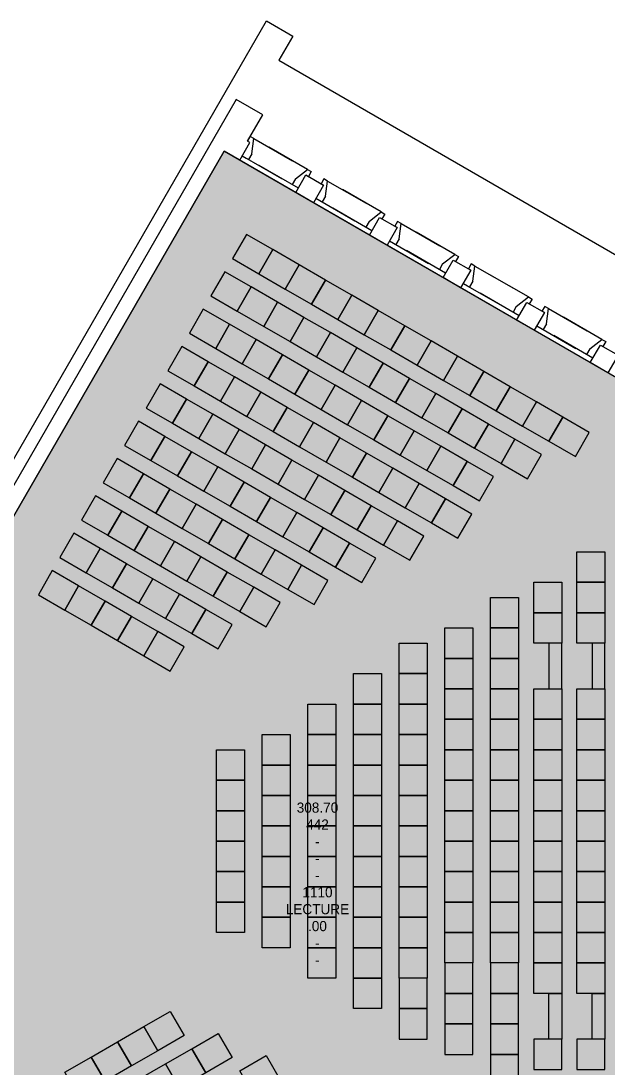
# Model space of a CAD drawing. Header units: millimetres. Extents: x -48614 to 110435, y -11020 to 74943.
# Drawn here: x 59219 to 70786, y 33811 to 54440 of the extents above; entities that cross this region are included whole.
import ezdxf

# ---------------------------------------------------------------- set-up
doc = ezdxf.new("R2010")
doc.units = ezdxf.units.MM
for name, color, linetype in [('GROS$', 1, 'Continuous'), ('HL-TMP', 7, 'Continuous'), ('RM$', 5, 'Continuous'), ('RM$TXT', 5, 'Continuous'), ('SHOPFITTING', 4, 'Continuous'), ('WA_EXT', 7, 'Continuous'), ('WN', 4, 'Continuous')]:
    doc.layers.add(name, color=color, linetype=linetype)

msp = doc.modelspace()

# ---------------------------------------------------------------- hatches: boundary and pattern name
at = {"layer": 'HL-TMP', "true_color": 0xcc66ec}
msp.add_hatch(color=213, dxfattribs=at).paths.add_polyline_path([(71942, 40740), (72872, 41280), (72922, 41366), (73575, 42491), (73625, 42577), (72772, 43072), (72772, 45742), (72237, 46669), (71887, 46871), (63222, 51874), (57857, 42581), (57197, 42581), (57197, 42327), (57197, 40571), (56497, 40571), (56497, 38889), (56497, 35991), (57197, 35991), (57197, 33981), (57857, 33981), (63222, 24688), (63529, 24866), (72237, 29893), (72772, 30820), (72772, 33490), (73625, 33984), (72872, 35282), (71942, 35821)], flags=16)

# ---------------------------------------------------------------- linework, layer by layer
at = {"layer": 'GROS$', "linetype": 'Continuous', "flags": 128}
msp.add_lwpolyline([(57788, 43581), (64057, 54440), (64577, 54140), (64302, 53664), (72733, 48796)], dxfattribs=at)
at = {"layer": 'GROS$'}
msp.add_lwpolyline([(57857, 42581), (63222, 51874), (71936, 46844)], dxfattribs=at)
at = {"layer": 'RM$'}
msp.add_lwpolyline([(57857, 33981), (63222, 24688), (63529, 24866), (72237, 29893), (72772, 30820), (72772, 33490), (73625, 33984), (72872, 35282), (71942, 35821), (71942, 40740), (72872, 41280), (72922, 41366), (73575, 42491), (73625, 42577), (72772, 43072), (72772, 45742), (72237, 46669), (71887, 46871), (63222, 51874), (57857, 42581)], dxfattribs=at)
at = {"layer": 'SHOPFITTING', "linetype": 'Continuous'}
for points in [[(63662, 50235), (63387, 49759), (63906, 49458), (64181, 49935), (63662, 50235)], [(64181, 49935), (63906, 49458), (64426, 49158), (64701, 49635), (64181, 49935)], [(64701, 49635), (64426, 49158), (64945, 48858), (65220, 49335), (64701, 49635)], [(63237, 49499), (62962, 49022), (63481, 48722), (63756, 49199), (63237, 49499)], [(65220, 49335), (64945, 48858), (65465, 48558), (65740, 49035), (65220, 49335)], [(63756, 49199), (63481, 48722), (64001, 48422), (64276, 48899), (63756, 49199)], [(64276, 48899), (64001, 48422), (64520, 48122), (64795, 48599), (64276, 48899)], [(65740, 49035), (65465, 48558), (65984, 48258), (66259, 48735), (65740, 49035)], [(62812, 48763), (62537, 48286), (63056, 47986), (63331, 48463), (62812, 48763)], [(66259, 48735), (65984, 48258), (66504, 47958), (66779, 48435), (66259, 48735)], [(64795, 48599), (64520, 48122), (65040, 47822), (65315, 48299), (64795, 48599)], [(63331, 48463), (63056, 47986), (63576, 47686), (63851, 48163), (63331, 48463)], [(65315, 48299), (65040, 47822), (65559, 47522), (65834, 47999), (65315, 48299)], [(66779, 48435), (66504, 47958), (67024, 47658), (67299, 48135), (66779, 48435)], [(63851, 48163), (63576, 47686), (64095, 47386), (64370, 47862), (63851, 48163)], [(67299, 48135), (67024, 47658), (67543, 47358), (67818, 47835), (67299, 48135)], [(62387, 48026), (62112, 47550), (62631, 47250), (62906, 47726), (62387, 48026)], [(64370, 47862), (64095, 47386), (64615, 47086), (64890, 47562), (64370, 47862)], [(65834, 47999), (65559, 47522), (66079, 47222), (66354, 47699), (65834, 47999)], [(62906, 47726), (62631, 47250), (63151, 46950), (63426, 47426), (62906, 47726)], [(66354, 47699), (66079, 47222), (66599, 46922), (66874, 47398), (66354, 47699)], [(67818, 47835), (67543, 47358), (68063, 47058), (68338, 47535), (67818, 47835)], [(64890, 47562), (64615, 47086), (65134, 46786), (65409, 47262), (64890, 47562)], [(68338, 47535), (68063, 47058), (68582, 46758), (68857, 47234), (68338, 47535)], [(61962, 47290), (61687, 46814), (62206, 46514), (62481, 46990), (61962, 47290)], [(63426, 47426), (63151, 46950), (63670, 46650), (63945, 47126), (63426, 47426)], [(65409, 47262), (65134, 46786), (65654, 46486), (65929, 46962), (65409, 47262)], [(66874, 47398), (66599, 46922), (67118, 46622), (67393, 47098), (66874, 47398)], [(63945, 47126), (63670, 46650), (64190, 46350), (64465, 46826), (63945, 47126)], [(67393, 47098), (67118, 46622), (67638, 46322), (67913, 46798), (67393, 47098)], [(68857, 47234), (68582, 46758), (69102, 46458), (69377, 46934), (68857, 47234)], [(62481, 46990), (62206, 46514), (62726, 46214), (63001, 46690), (62481, 46990)], [(65929, 46962), (65654, 46486), (66174, 46186), (66449, 46662), (65929, 46962)], [(69377, 46934), (69102, 46458), (69622, 46158), (69897, 46634), (69377, 46934)], [(63001, 46690), (62726, 46214), (63245, 45914), (63520, 46390), (63001, 46690)], [(64465, 46826), (64190, 46350), (64709, 46050), (64984, 46526), (64465, 46826)], [(66449, 46662), (66174, 46186), (66693, 45886), (66968, 46362), (66449, 46662)], [(67913, 46798), (67638, 46322), (68157, 46022), (68432, 46498), (67913, 46798)], [(69897, 46634), (69622, 46158), (70141, 45858), (70416, 46334), (69897, 46634)], [(61537, 46554), (61262, 46078), (61781, 45778), (62056, 46254), (61537, 46554)], [(64984, 46526), (64709, 46050), (65229, 45750), (65504, 46226), (64984, 46526)], [(68432, 46498), (68157, 46022), (68677, 45722), (68952, 46198), (68432, 46498)], [(62056, 46254), (61781, 45778), (62301, 45478), (62576, 45954), (62056, 46254)], [(63520, 46390), (63245, 45914), (63765, 45614), (64040, 46090), (63520, 46390)], [(65504, 46226), (65229, 45750), (65749, 45450), (66024, 45926), (65504, 46226)], [(66968, 46362), (66693, 45886), (67213, 45586), (67488, 46062), (66968, 46362)], [(64040, 46090), (63765, 45614), (64284, 45314), (64559, 45790), (64040, 46090)], [(67488, 46062), (67213, 45586), (67732, 45286), (68007, 45762), (67488, 46062)], [(68952, 46198), (68677, 45722), (69197, 45422), (69472, 45898), (68952, 46198)], [(61112, 45818), (60837, 45342), (61356, 45042), (61631, 45518), (61112, 45818)], [(62576, 45954), (62301, 45478), (62820, 45178), (63095, 45654), (62576, 45954)], [(66024, 45926), (65749, 45450), (66268, 45150), (66543, 45626), (66024, 45926)], [(63095, 45654), (62820, 45178), (63340, 44878), (63615, 45354), (63095, 45654)], [(64559, 45790), (64284, 45314), (64804, 45014), (65079, 45490), (64559, 45790)], [(66543, 45626), (66268, 45150), (66788, 44850), (67063, 45326), (66543, 45626)], [(68007, 45762), (67732, 45286), (68252, 44986), (68527, 45462), (68007, 45762)], [(61631, 45518), (61356, 45042), (61876, 44742), (62151, 45218), (61631, 45518)], [(65079, 45490), (64804, 45014), (65324, 44714), (65599, 45190), (65079, 45490)], [(62151, 45218), (61876, 44742), (62395, 44442), (62670, 44918), (62151, 45218)], [(63615, 45354), (63340, 44878), (63859, 44578), (64134, 45054), (63615, 45354)], [(65599, 45190), (65324, 44714), (65843, 44414), (66118, 44890), (65599, 45190)], [(67063, 45326), (66788, 44850), (67307, 44550), (67582, 45026), (67063, 45326)], [(60687, 45082), (60412, 44606), (60931, 44306), (61206, 44782), (60687, 45082)], [(64134, 45054), (63859, 44578), (64379, 44278), (64654, 44754), (64134, 45054)], [(67582, 45026), (67307, 44550), (67827, 44250), (68102, 44726), (67582, 45026)], [(61206, 44782), (60931, 44306), (61451, 44006), (61726, 44482), (61206, 44782)], [(62670, 44918), (62395, 44442), (62915, 44142), (63190, 44618), (62670, 44918)], [(66118, 44890), (65843, 44414), (66363, 44114), (66638, 44590), (66118, 44890)], [(63190, 44618), (62915, 44142), (63434, 43842), (63709, 44318), (63190, 44618)], [(64654, 44754), (64379, 44278), (64899, 43978), (65174, 44454), (64654, 44754)], [(66638, 44590), (66363, 44114), (66882, 43814), (67157, 44290), (66638, 44590)], [(61726, 44482), (61451, 44006), (61970, 43706), (62245, 44182), (61726, 44482)], [(65174, 44454), (64899, 43978), (65418, 43678), (65693, 44154), (65174, 44454)], [(60262, 44346), (59987, 43870), (60506, 43569), (60781, 44046), (60262, 44346)], [(62245, 44182), (61970, 43706), (62490, 43406), (62765, 43882), (62245, 44182)], [(63709, 44318), (63434, 43842), (63954, 43542), (64229, 44018), (63709, 44318)], [(65693, 44154), (65418, 43678), (65938, 43378), (66213, 43854), (65693, 44154)], [(60781, 44046), (60506, 43569), (61026, 43269), (61301, 43746), (60781, 44046)], [(64229, 44018), (63954, 43542), (64474, 43242), (64749, 43718), (64229, 44018)], [(70722, 43981), (70722, 43381), (70172, 43381), (70172, 43981), (70722, 43981)], [(61301, 43746), (61026, 43269), (61545, 42969), (61820, 43446), (61301, 43746)], [(62765, 43882), (62490, 43406), (63009, 43105), (63284, 43582), (62765, 43882)], [(59837, 43610), (59562, 43133), (60081, 42833), (60356, 43310), (59837, 43610)], [(63284, 43582), (63009, 43105), (63529, 42805), (63804, 43282), (63284, 43582)], [(64749, 43718), (64474, 43242), (64993, 42942), (65268, 43418), (64749, 43718)], [(61820, 43446), (61545, 42969), (62065, 42669), (62340, 43146), (61820, 43446)], [(69872, 43381), (69872, 42781), (69322, 42781), (69322, 43381), (69872, 43381)], [(70722, 43381), (70722, 42781), (70172, 42781), (70172, 43381), (70722, 43381)], [(60356, 43310), (60081, 42833), (60601, 42533), (60876, 43010), (60356, 43310)], [(62340, 43146), (62065, 42669), (62584, 42369), (62859, 42846), (62340, 43146)], [(63804, 43282), (63529, 42805), (64049, 42505), (64324, 42982), (63804, 43282)], [(60876, 43010), (60601, 42533), (61120, 42233), (61395, 42710), (60876, 43010)], [(69022, 43081), (69022, 42481), (68472, 42481), (68472, 43081), (69022, 43081)], [(69022, 43081), (69022, 42481), (68472, 42481), (68472, 43081), (69022, 43081)], [(61395, 42710), (61120, 42233), (61640, 41933), (61915, 42410), (61395, 42710)], [(62859, 42846), (62584, 42369), (63104, 42069), (63379, 42546), (62859, 42846)], [(69872, 42781), (69872, 42181), (69322, 42181), (69322, 42781), (69872, 42781)], [(70722, 42781), (70722, 42181), (70172, 42181), (70172, 42781), (70722, 42781)], [(61915, 42410), (61640, 41933), (62159, 41633), (62434, 42110), (61915, 42410)], [(68122, 42481), (68122, 41881), (67572, 41881), (67572, 42481), (68122, 42481)], [(68122, 42481), (68122, 41881), (67572, 41881), (67572, 42481), (68122, 42481)], [(69022, 42481), (69022, 41881), (68472, 41881), (68472, 42481), (69022, 42481)], [(69022, 42481), (69022, 41881), (68472, 41881), (68472, 42481), (69022, 42481)], [(67222, 42181), (67222, 41581), (66672, 41581), (66672, 42181), (67222, 42181)], [(67222, 42181), (67222, 41581), (66672, 41581), (66672, 42181), (67222, 42181)], [(69872, 42181), (69622, 42181), (69622, 41281), (69872, 41281), (69872, 42181)], [(70722, 42181), (70472, 42181), (70472, 41281), (70722, 41281), (70722, 42181)], [(68122, 41881), (68122, 41281), (67572, 41281), (67572, 41881), (68122, 41881)], [(68122, 41881), (68122, 41281), (67572, 41281), (67572, 41881), (68122, 41881)], [(69022, 41881), (69022, 41281), (68472, 41281), (68472, 41881), (69022, 41881)], [(69022, 41881), (69022, 41281), (68472, 41281), (68472, 41881), (69022, 41881)], [(66322, 41581), (66322, 40981), (65772, 40981), (65772, 41581), (66322, 41581)], [(67222, 41581), (67222, 40981), (66672, 40981), (66672, 41581), (67222, 41581)], [(67222, 41581), (67222, 40981), (66672, 40981), (66672, 41581), (67222, 41581)], [(68122, 41281), (68122, 40681), (67572, 40681), (67572, 41281), (68122, 41281)], [(68122, 41281), (68122, 40681), (67572, 40681), (67572, 41281), (68122, 41281)], [(69022, 41281), (69022, 40681), (68472, 40681), (68472, 41281), (69022, 41281)], [(69022, 41281), (69022, 40681), (68472, 40681), (68472, 41281), (69022, 41281)], [(69872, 40681), (69322, 40681), (69322, 41281), (69872, 41281), (69872, 40681)], [(70722, 40681), (70172, 40681), (70172, 41281), (70722, 41281), (70722, 40681)], [(65422, 40981), (65422, 40381), (64872, 40381), (64872, 40981), (65422, 40981)], [(66322, 40981), (66322, 40381), (65772, 40381), (65772, 40981), (66322, 40981)], [(66322, 40981), (66322, 40381), (65772, 40381), (65772, 40981), (66322, 40981)], [(67222, 40981), (67222, 40381), (66672, 40381), (66672, 40981), (67222, 40981)], [(67222, 40981), (67222, 40381), (66672, 40381), (66672, 40981), (67222, 40981)], [(68122, 40681), (68122, 40081), (67572, 40081), (67572, 40681), (68122, 40681)], [(68122, 40681), (68122, 40081), (67572, 40081), (67572, 40681), (68122, 40681)], [(69022, 40681), (69022, 40081), (68472, 40081), (68472, 40681), (69022, 40681)], [(69022, 40681), (69022, 40081), (68472, 40081), (68472, 40681), (69022, 40681)], [(69872, 40081), (69322, 40081), (69322, 40681), (69872, 40681), (69872, 40081)], [(70722, 40081), (70172, 40081), (70172, 40681), (70722, 40681), (70722, 40081)], [(64522, 40381), (64522, 39781), (63972, 39781), (63972, 40381), (64522, 40381)], [(65422, 40381), (65422, 39781), (64872, 39781), (64872, 40381), (65422, 40381)], [(65422, 40381), (65422, 39781), (64872, 39781), (64872, 40381), (65422, 40381)], [(66322, 40381), (66322, 39781), (65772, 39781), (65772, 40381), (66322, 40381)], [(66322, 40381), (66322, 39781), (65772, 39781), (65772, 40381), (66322, 40381)], [(67222, 40381), (67222, 39781), (66672, 39781), (66672, 40381), (67222, 40381)], [(67222, 40381), (67222, 39781), (66672, 39781), (66672, 40381), (67222, 40381)], [(63622, 40081), (63622, 39481), (63072, 39481), (63072, 40081), (63622, 40081)], [(68122, 40081), (68122, 39481), (67572, 39481), (67572, 40081), (68122, 40081)], [(68122, 40081), (68122, 39481), (67572, 39481), (67572, 40081), (68122, 40081)], [(69022, 40081), (69022, 39481), (68472, 39481), (68472, 40081), (69022, 40081)], [(69022, 40081), (69022, 39481), (68472, 39481), (68472, 40081), (69022, 40081)], [(69872, 39481), (69322, 39481), (69322, 40081), (69872, 40081), (69872, 39481)], [(70722, 39481), (70172, 39481), (70172, 40081), (70722, 40081), (70722, 39481)], [(64522, 39781), (64522, 39181), (63972, 39181), (63972, 39781), (64522, 39781)], [(64522, 39781), (64522, 39181), (63972, 39181), (63972, 39781), (64522, 39781)], [(65422, 39781), (65422, 39181), (64872, 39181), (64872, 39781), (65422, 39781)], [(65422, 39781), (65422, 39181), (64872, 39181), (64872, 39781), (65422, 39781)], [(66322, 39781), (66322, 39181), (65772, 39181), (65772, 39781), (66322, 39781)], [(66322, 39781), (66322, 39181), (65772, 39181), (65772, 39781), (66322, 39781)], [(67222, 39781), (67222, 39181), (66672, 39181), (66672, 39781), (67222, 39781)], [(67222, 39781), (67222, 39181), (66672, 39181), (66672, 39781), (67222, 39781)], [(63622, 39481), (63622, 38881), (63072, 38881), (63072, 39481), (63622, 39481)], [(68122, 39481), (68122, 38881), (67572, 38881), (67572, 39481), (68122, 39481)], [(68122, 39481), (68122, 38881), (67572, 38881), (67572, 39481), (68122, 39481)], [(69022, 39481), (69022, 38881), (68472, 38881), (68472, 39481), (69022, 39481)], [(69022, 39481), (69022, 38881), (68472, 38881), (68472, 39481), (69022, 39481)], [(69872, 38881), (69322, 38881), (69322, 39481), (69872, 39481), (69872, 38881)], [(70722, 38881), (70172, 38881), (70172, 39481), (70722, 39481), (70722, 38881)], [(64522, 39181), (64522, 38581), (63972, 38581), (63972, 39181), (64522, 39181)], [(64522, 39181), (64522, 38581), (63972, 38581), (63972, 39181), (64522, 39181)], [(65422, 39181), (65422, 38581), (64872, 38581), (64872, 39181), (65422, 39181)], [(65422, 39181), (65422, 38581), (64872, 38581), (64872, 39181), (65422, 39181)], [(66322, 39181), (66322, 38581), (65772, 38581), (65772, 39181), (66322, 39181)], [(66322, 39181), (66322, 38581), (65772, 38581), (65772, 39181), (66322, 39181)], [(67222, 39181), (67222, 38581), (66672, 38581), (66672, 39181), (67222, 39181)], [(67222, 39181), (67222, 38581), (66672, 38581), (66672, 39181), (67222, 39181)], [(63622, 38881), (63622, 38281), (63072, 38281), (63072, 38881), (63622, 38881)], [(68122, 38881), (68122, 38281), (67572, 38281), (67572, 38881), (68122, 38881)], [(68122, 38881), (68122, 38281), (67572, 38281), (67572, 38881), (68122, 38881)], [(69022, 38881), (69022, 38281), (68472, 38281), (68472, 38881), (69022, 38881)], [(69022, 38881), (69022, 38281), (68472, 38281), (68472, 38881), (69022, 38881)], [(69872, 38281), (69322, 38281), (69322, 38881), (69872, 38881), (69872, 38281)], [(70722, 38281), (70172, 38281), (70172, 38881), (70722, 38881), (70722, 38281)], [(64522, 38581), (64522, 37981), (63972, 37981), (63972, 38581), (64522, 38581)], [(64522, 38581), (64522, 37981), (63972, 37981), (63972, 38581), (64522, 38581)], [(65422, 38581), (65422, 37981), (64872, 37981), (64872, 38581), (65422, 38581)], [(65422, 38581), (65422, 37981), (64872, 37981), (64872, 38581), (65422, 38581)], [(66322, 38581), (66322, 37981), (65772, 37981), (65772, 38581), (66322, 38581)], [(66322, 38581), (66322, 37981), (65772, 37981), (65772, 38581), (66322, 38581)], [(67222, 38581), (67222, 37981), (66672, 37981), (66672, 38581), (67222, 38581)], [(67222, 38581), (67222, 37981), (66672, 37981), (66672, 38581), (67222, 38581)], [(63622, 38281), (63622, 37681), (63072, 37681), (63072, 38281), (63622, 38281)], [(68122, 38281), (68122, 37681), (67572, 37681), (67572, 38281), (68122, 38281)], [(68122, 38281), (68122, 37681), (67572, 37681), (67572, 38281), (68122, 38281)], [(69022, 38281), (69022, 37681), (68472, 37681), (68472, 38281), (69022, 38281)], [(69022, 38281), (69022, 37681), (68472, 37681), (68472, 38281), (69022, 38281)], [(69872, 37681), (69322, 37681), (69322, 38281), (69872, 38281), (69872, 37681)], [(70722, 37681), (70172, 37681), (70172, 38281), (70722, 38281), (70722, 37681)], [(64522, 37981), (64522, 37381), (63972, 37381), (63972, 37981), (64522, 37981)], [(64522, 37981), (64522, 37381), (63972, 37381), (63972, 37981), (64522, 37981)], [(65422, 37981), (65422, 37381), (64872, 37381), (64872, 37981), (65422, 37981)], [(65422, 37981), (65422, 37381), (64872, 37381), (64872, 37981), (65422, 37981)], [(66322, 37981), (66322, 37381), (65772, 37381), (65772, 37981), (66322, 37981)], [(66322, 37981), (66322, 37381), (65772, 37381), (65772, 37981), (66322, 37981)], [(67222, 37981), (67222, 37381), (66672, 37381), (66672, 37981), (67222, 37981)], [(67222, 37981), (67222, 37381), (66672, 37381), (66672, 37981), (67222, 37981)], [(63622, 37681), (63622, 37081), (63072, 37081), (63072, 37681), (63622, 37681)], [(68122, 37681), (68122, 37081), (67572, 37081), (67572, 37681), (68122, 37681)], [(68122, 37681), (68122, 37081), (67572, 37081), (67572, 37681), (68122, 37681)], [(69022, 37681), (69022, 37081), (68472, 37081), (68472, 37681), (69022, 37681)], [(69022, 37681), (69022, 37081), (68472, 37081), (68472, 37681), (69022, 37681)], [(69872, 37081), (69322, 37081), (69322, 37681), (69872, 37681), (69872, 37081)], [(70722, 37081), (70172, 37081), (70172, 37681), (70722, 37681), (70722, 37081)], [(64522, 37381), (64522, 36781), (63972, 36781), (63972, 37381), (64522, 37381)], [(64522, 37381), (64522, 36781), (63972, 36781), (63972, 37381), (64522, 37381)], [(65422, 37381), (65422, 36781), (64872, 36781), (64872, 37381), (65422, 37381)], [(65422, 37381), (65422, 36781), (64872, 36781), (64872, 37381), (65422, 37381)], [(66322, 37381), (66322, 36781), (65772, 36781), (65772, 37381), (66322, 37381)], [(66322, 37381), (66322, 36781), (65772, 36781), (65772, 37381), (66322, 37381)], [(67222, 37381), (67222, 36781), (66672, 36781), (66672, 37381), (67222, 37381)], [(67222, 37381), (67222, 36781), (66672, 36781), (66672, 37381), (67222, 37381)], [(63622, 37081), (63622, 36481), (63072, 36481), (63072, 37081), (63622, 37081)], [(68122, 37081), (68122, 36481), (67572, 36481), (67572, 37081), (68122, 37081)], [(68122, 37081), (68122, 36481), (67572, 36481), (67572, 37081), (68122, 37081)], [(69022, 37081), (69022, 36481), (68472, 36481), (68472, 37081), (69022, 37081)], [(69022, 37081), (69022, 36481), (68472, 36481), (68472, 37081), (69022, 37081)], [(69872, 36481), (69322, 36481), (69322, 37081), (69872, 37081), (69872, 36481)], [(70722, 36481), (70172, 36481), (70172, 37081), (70722, 37081), (70722, 36481)], [(64522, 36781), (64522, 36181), (63972, 36181), (63972, 36781), (64522, 36781)], [(64522, 36781), (64522, 36181), (63972, 36181), (63972, 36781), (64522, 36781)], [(65422, 36781), (65422, 36181), (64872, 36181), (64872, 36781), (65422, 36781)], [(65422, 36781), (65422, 36181), (64872, 36181), (64872, 36781), (65422, 36781)], [(66322, 36781), (66322, 36181), (65772, 36181), (65772, 36781), (66322, 36781)], [(66322, 36781), (66322, 36181), (65772, 36181), (65772, 36781), (66322, 36781)], [(67222, 36781), (67222, 36181), (66672, 36181), (66672, 36781), (67222, 36781)], [(67222, 36781), (67222, 36181), (66672, 36181), (66672, 36781), (67222, 36781)], [(68122, 36481), (68122, 35881), (67572, 35881), (67572, 36481), (68122, 36481)], [(69022, 36481), (69022, 35881), (68472, 35881), (68472, 36481), (69022, 36481)], [(69872, 35881), (69322, 35881), (69322, 36481), (69872, 36481), (69872, 35881)], [(70722, 35881), (70172, 35881), (70172, 36481), (70722, 36481), (70722, 35881)], [(65422, 36181), (65422, 35581), (64872, 35581), (64872, 36181), (65422, 36181)], [(65422, 36181), (65422, 35581), (64872, 35581), (64872, 36181), (65422, 36181)], [(66322, 36181), (66322, 35581), (65772, 35581), (65772, 36181), (66322, 36181)], [(66322, 36181), (66322, 35581), (65772, 35581), (65772, 36181), (66322, 36181)], [(67222, 36181), (67222, 35581), (66672, 35581), (66672, 36181), (67222, 36181)], [(68122, 35281), (68122, 35881), (67572, 35881), (67572, 35281), (68122, 35281)], [(69022, 35281), (69022, 35881), (68472, 35881), (68472, 35281), (69022, 35281)], [(69872, 35281), (69322, 35281), (69322, 35881), (69872, 35881), (69872, 35281)], [(70722, 35281), (70172, 35281), (70172, 35881), (70722, 35881), (70722, 35281)], [(66322, 35581), (66322, 34981), (65772, 34981), (65772, 35581), (66322, 35581)], [(66322, 35581), (66322, 34981), (65772, 34981), (65772, 35581), (66322, 35581)], [(67222, 34981), (67222, 35581), (66672, 35581), (66672, 34981), (67222, 34981)], [(68122, 34681), (68122, 35281), (67572, 35281), (67572, 34681), (68122, 34681)], [(69022, 34681), (69022, 35281), (68472, 35281), (68472, 34681), (69022, 34681)], [(69872, 34381), (69622, 34381), (69622, 35281), (69872, 35281), (69872, 34381)], [(70722, 34381), (70472, 34381), (70472, 35281), (70722, 35281), (70722, 34381)], [(61915, 34152), (61640, 34628), (62159, 34928), (62434, 34452), (61915, 34152)], [(67222, 34381), (67222, 34981), (66672, 34981), (66672, 34381), (67222, 34381)], [(68122, 34081), (68122, 34681), (67572, 34681), (67572, 34081), (68122, 34081)], [(69022, 34081), (69022, 34681), (68472, 34681), (68472, 34081), (69022, 34081)], [(61395, 33852), (61120, 34328), (61640, 34628), (61915, 34152), (61395, 33852)], [(62859, 33716), (62584, 34192), (63104, 34492), (63379, 34016), (62859, 33716)], [(60876, 33552), (60601, 34028), (61120, 34328), (61395, 33852), (60876, 33552)], [(69872, 33781), (69872, 34381), (69322, 34381), (69322, 33781), (69872, 33781)], [(70722, 33781), (70722, 34381), (70172, 34381), (70172, 33781), (70722, 33781)], [(62340, 33416), (62065, 33892), (62584, 34192), (62859, 33716), (62340, 33416)], [(63804, 33280), (63529, 33756), (64049, 34056), (64324, 33580), (63804, 33280)], [(69022, 33481), (69022, 34081), (68472, 34081), (68472, 33481), (69022, 33481)], [(60356, 33252), (60081, 33728), (60601, 34028), (60876, 33552), (60356, 33252)], [(61820, 33116), (61545, 33592), (62065, 33892), (62340, 33416), (61820, 33116)]]:
    msp.add_lwpolyline(points, dxfattribs=at)
at = {"layer": 'WA_EXT', "linetype": 'Continuous'}
for p, q in [((63462, 52890), (58088, 43581)), ((63982, 52590), (63462, 52890)), ((63682, 52071), (63982, 52590)), ((63530, 51697), (63730, 52043)), ((63222, 51874), (57857, 42581)), ((63222, 51874), (63530, 51697))]:
    msp.add_line(p, q, dxfattribs=at)
for points in [[(64634, 51059), (64834, 51405), (65180, 51205), (64980, 50859), (64634, 51059)], [(66084, 50221), (66284, 50568), (66631, 50368), (66431, 50021), (66084, 50221)], [(67535, 49384), (67735, 49730), (68081, 49530), (67881, 49184), (67535, 49384)], [(68985, 48546), (69186, 48893), (69532, 48693), (69332, 48346), (68985, 48546)], [(70436, 47709), (70636, 48055), (70982, 47855), (70782, 47509), (70436, 47709)]]:
    msp.add_lwpolyline(points, dxfattribs=at)
at = {"layer": 'WN', "linetype": 'Continuous'}
for p, q in [((63737, 52166), (63682, 52071)), ((63730, 52043), (63682, 52071)), ((63810, 52124), (63737, 52166)), ((63768, 51825), (63810, 52124)), ((63810, 52124), (64569, 51685)), ((63580, 51783), (64350, 51339)), ((63580, 51783), (63657, 51739)), ((63768, 51825), (63703, 51712)), ((64864, 51515), (64105, 51953)), ((64684, 51146), (63914, 51590)), ((64626, 51329), (64864, 51515)), ((64834, 51405), (64882, 51378)), ((64864, 51515), (64937, 51473)), ((64937, 51473), (64882, 51378)), ((64626, 51329), (64561, 51217)), ((65188, 51328), (65133, 51233)), ((65180, 51205), (65133, 51233)), ((65261, 51286), (65188, 51328)), ((65218, 50987), (65261, 51286)), ((65261, 51286), (66019, 50848)), ((65218, 50987), (65153, 50875)), ((66314, 50678), (65555, 51116)), ((65030, 50946), (65800, 50501)), ((65030, 50946), (65107, 50901)), ((66134, 50308), (65364, 50753)), ((66077, 50492), (66314, 50678)), ((66284, 50568), (66332, 50540)), ((66314, 50678), (66387, 50636)), ((66387, 50636), (66332, 50540)), ((66077, 50492), (66011, 50379)), ((66638, 50491), (66583, 50395)), ((66631, 50368), (66583, 50395)), ((66711, 50449), (66638, 50491)), ((66669, 50150), (66711, 50449)), ((66711, 50449), (67470, 50010)), ((66669, 50150), (66604, 50037)), ((67765, 49840), (67006, 50278)), ((66481, 50108), (67251, 49663)), ((66481, 50108), (66558, 50063)), ((67585, 49470), (66815, 49915)), ((67527, 49654), (67765, 49840)), ((67735, 49730), (67783, 49703)), ((67765, 49840), (67838, 49798)), ((67838, 49798), (67783, 49703)), ((67527, 49654), (67462, 49541)), ((68089, 49653), (68034, 49558)), ((68081, 49530), (68034, 49558)), ((68162, 49611), (68089, 49653)), ((68119, 49312), (68162, 49611)), ((68162, 49611), (68921, 49173)), ((68119, 49312), (68054, 49199)), ((69215, 49002), (68456, 49441)), ((67931, 49270), (68702, 48826)), ((67931, 49270), (68009, 49226)), ((69036, 48633), (68265, 49078)), ((68978, 48817), (69215, 49002)), ((69186, 48893), (69233, 48865)), ((69215, 49002), (69288, 48960)), ((69288, 48960), (69233, 48865)), ((68978, 48817), (68913, 48704)), ((69539, 48815), (69484, 48720)), ((69532, 48693), (69484, 48720)), ((69612, 48773), (69539, 48815)), ((69570, 48475), (69612, 48773)), ((69612, 48773), (70371, 48335)), ((70666, 48165), (69907, 48603)), ((69382, 48433), (69459, 48388)), ((69382, 48433), (70152, 47988)), ((69570, 48475), (69505, 48362)), ((70486, 47795), (69716, 48240)), ((70428, 47979), (70666, 48165)), ((70666, 48165), (70739, 48123)), ((70739, 48123), (70684, 48028)), ((70428, 47979), (70363, 47866)), ((70636, 48055), (70684, 48028))]:
    msp.add_line(p, q, dxfattribs=at)

# ---------------------------------------------------------------- texts
at = {"layer": 'RM$TXT', "insert": (65061, 35841), "char_height": 200, "attachment_point": 8}
msp.add_mtext('308.70^M^J442^M^J-^M^J-^M^J-^M^J1110^M^JLECTURE^M^J.00^M^J-^M^J-^M^J', dxfattribs=at)

doc.saveas('drawing.dxf')
